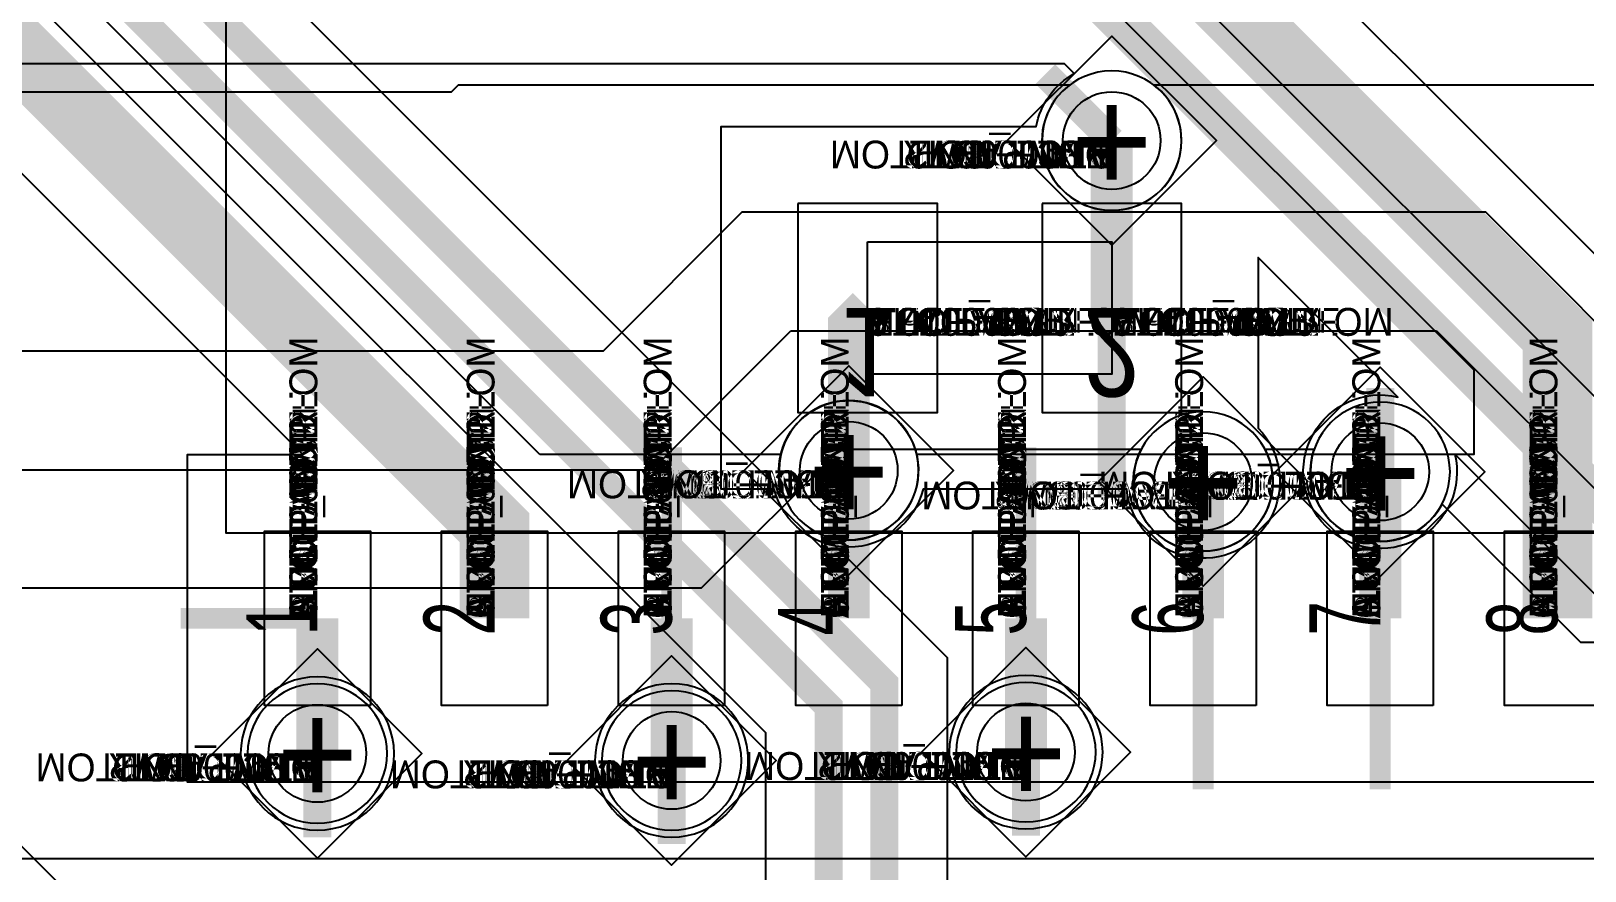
# Model space of a CAD drawing. Extents: x 0 to 323, y 0 to 320.
# Drawn here: x 116.62 to 127.76, y 215.17 to 221.19 of the extents above; entities that cross this region are included whole.
import ezdxf
from ezdxf.enums import TextEntityAlignment as Align

# ---------------------------------------------------------------- set-up
doc = ezdxf.new("R2010")
doc.units = 0
doc.header["$MEASUREMENT"] = 0
doc.layers.get('0').update_dxf_attribs({"linetype": 'CONTINUOUS'})
for name, color, linetype in [('CDN_FIGURES', 7, 'CONTINUOUS'), ('ETCH_BOTTOM', 7, 'CONTINUOUS'), ('ETCH_GND', 3, 'CONTINUOUS'), ('ETCH_INT1', 4, 'CONTINUOUS'), ('ETCH_INT2', 5, 'CONTINUOUS'), ('ETCH_PWR', 6, 'CONTINUOUS'), ('ETCH_TOP', 2, 'CONTINUOUS'), ('MANUFACTURING_NCLEGEND-1-6', 8, 'CONTINUOUS'), ('PACKAGE_GEOMETRY_ASSEMBLY_TOP', 11, 'CONTINUOUS'), ('PACKAGE_GEOMETRY_PIN_NUMBER', 9, 'CONTINUOUS')]:
    doc.layers.add(name, color=color, linetype=linetype)

# ---------------------------------------------------------------- blocks, each defined once
blk = doc.blocks.new('PAD_INFO')
for tag in ['SHAPE_TYPE', 'PAD_HEIGHT', 'PAD_LAYER', 'PAD_TYPE', 'PAD_WIDTH']:
    blk.add_attdef(tag, (0, 0), '', height=0.2)
at = {"flags": 2}
blk.add_attdef('CDN_TYPE', (0, 0), '', height=0.2, dxfattribs=at)
blk = doc.blocks.new('DRILL_INFO')
at = {"flags": 2}
blk.add_attdef('CDN_TYPE', (0, 0), '', height=0.2, dxfattribs=at)
for tag in ['FSHAPE', 'FCHAR', 'DRILL_HEIGHT', 'DIAMETER', 'PLATED', 'DRILL_WIDTH']:
    blk.add_attdef(tag, (0, 0), '', height=0.2)
blk = doc.blocks.new('VIA0700X0300')
at = {"layer": 'ETCH_BOTTOM'}
blk.add_circle((0, 0), 0.35, dxfattribs=at)
at = {"layer": 'ETCH_GND'}
blk.add_circle((0, 0), 0.35, dxfattribs=at)
at = {"layer": 'ETCH_INT1'}
blk.add_circle((0, 0), 0.35, dxfattribs=at)
at = {"layer": 'ETCH_INT2'}
blk.add_circle((0, 0), 0.35, dxfattribs=at)
at = {"layer": 'ETCH_PWR'}
blk.add_circle((0, 0), 0.35, dxfattribs=at)
at = {"layer": 'ETCH_TOP'}
blk.add_circle((0, 0), 0.35, dxfattribs=at)
ref = blk.add_blockref('PAD_INFO', (0, 0))
ref.add_attrib('PAD_LAYER', 'ETCH_TOP', (0, 0), dxfattribs={"height": 0.2})
ref.add_attrib('SHAPE_TYPE', 'NULL', (0, 0), dxfattribs={"height": 0.2})
ref.add_attrib('PAD_TYPE', 'ANTIPAD', (0, 0), dxfattribs={"height": 0.2})
ref.add_attrib('PAD_WIDTH', '0.000000', (0, 0), dxfattribs={"height": 0.2})
ref.add_attrib('PAD_HEIGHT', '0.000000', (0, 0), dxfattribs={"height": 0.2})
ref = blk.add_blockref('PAD_INFO', (0, 0))
ref.add_attrib('PAD_LAYER', 'ETCH_GND', (0, 0), dxfattribs={"height": 0.2})
ref.add_attrib('SHAPE_TYPE', 'NULL', (0, 0), dxfattribs={"height": 0.2})
ref.add_attrib('PAD_TYPE', 'ANTIPAD', (0, 0), dxfattribs={"height": 0.2})
ref.add_attrib('PAD_WIDTH', '0.000000', (0, 0), dxfattribs={"height": 0.2})
ref.add_attrib('PAD_HEIGHT', '0.000000', (0, 0), dxfattribs={"height": 0.2})
ref = blk.add_blockref('PAD_INFO', (0, 0))
ref.add_attrib('PAD_LAYER', 'ETCH_INT1', (0, 0), dxfattribs={"height": 0.2})
ref.add_attrib('SHAPE_TYPE', 'NULL', (0, 0), dxfattribs={"height": 0.2})
ref.add_attrib('PAD_TYPE', 'ANTIPAD', (0, 0), dxfattribs={"height": 0.2})
ref.add_attrib('PAD_WIDTH', '0.000000', (0, 0), dxfattribs={"height": 0.2})
ref.add_attrib('PAD_HEIGHT', '0.000000', (0, 0), dxfattribs={"height": 0.2})
ref = blk.add_blockref('PAD_INFO', (0, 0))
ref.add_attrib('PAD_LAYER', 'ETCH_INT2', (0, 0), dxfattribs={"height": 0.2})
ref.add_attrib('SHAPE_TYPE', 'NULL', (0, 0), dxfattribs={"height": 0.2})
ref.add_attrib('PAD_TYPE', 'ANTIPAD', (0, 0), dxfattribs={"height": 0.2})
ref.add_attrib('PAD_WIDTH', '0.000000', (0, 0), dxfattribs={"height": 0.2})
ref.add_attrib('PAD_HEIGHT', '0.000000', (0, 0), dxfattribs={"height": 0.2})
ref = blk.add_blockref('PAD_INFO', (0, 0))
ref.add_attrib('PAD_LAYER', 'ETCH_PWR', (0, 0), dxfattribs={"height": 0.2})
ref.add_attrib('SHAPE_TYPE', 'NULL', (0, 0), dxfattribs={"height": 0.2})
ref.add_attrib('PAD_TYPE', 'ANTIPAD', (0, 0), dxfattribs={"height": 0.2})
ref.add_attrib('PAD_WIDTH', '0.000000', (0, 0), dxfattribs={"height": 0.2})
ref.add_attrib('PAD_HEIGHT', '0.000000', (0, 0), dxfattribs={"height": 0.2})
ref = blk.add_blockref('PAD_INFO', (0, 0))
ref.add_attrib('PAD_LAYER', 'ETCH_BOTTOM', (0, 0), dxfattribs={"height": 0.2})
ref.add_attrib('SHAPE_TYPE', 'NULL', (0, 0), dxfattribs={"height": 0.2})
ref.add_attrib('PAD_TYPE', 'ANTIPAD', (0, 0), dxfattribs={"height": 0.2})
ref.add_attrib('PAD_WIDTH', '0.000000', (0, 0), dxfattribs={"height": 0.2})
ref.add_attrib('PAD_HEIGHT', '0.000000', (0, 0), dxfattribs={"height": 0.2})
ref = blk.add_blockref('PAD_INFO', (0, 0))
ref.add_attrib('PAD_LAYER', 'ETCH_TOP', (0, 0), dxfattribs={"height": 0.2})
ref.add_attrib('SHAPE_TYPE', 'NULL', (0, 0), dxfattribs={"height": 0.2})
ref.add_attrib('PAD_TYPE', 'THERMAL', (0, 0), dxfattribs={"height": 0.2})
ref.add_attrib('PAD_WIDTH', '0.000000', (0, 0), dxfattribs={"height": 0.2})
ref.add_attrib('PAD_HEIGHT', '0.000000', (0, 0), dxfattribs={"height": 0.2})
ref = blk.add_blockref('PAD_INFO', (0, 0))
ref.add_attrib('PAD_LAYER', 'ETCH_GND', (0, 0), dxfattribs={"height": 0.2})
ref.add_attrib('SHAPE_TYPE', 'NULL', (0, 0), dxfattribs={"height": 0.2})
ref.add_attrib('PAD_TYPE', 'THERMAL', (0, 0), dxfattribs={"height": 0.2})
ref.add_attrib('PAD_WIDTH', '0.000000', (0, 0), dxfattribs={"height": 0.2})
ref.add_attrib('PAD_HEIGHT', '0.000000', (0, 0), dxfattribs={"height": 0.2})
ref = blk.add_blockref('PAD_INFO', (0, 0))
ref.add_attrib('PAD_LAYER', 'ETCH_INT1', (0, 0), dxfattribs={"height": 0.2})
ref.add_attrib('SHAPE_TYPE', 'NULL', (0, 0), dxfattribs={"height": 0.2})
ref.add_attrib('PAD_TYPE', 'THERMAL', (0, 0), dxfattribs={"height": 0.2})
ref.add_attrib('PAD_WIDTH', '0.000000', (0, 0), dxfattribs={"height": 0.2})
ref.add_attrib('PAD_HEIGHT', '0.000000', (0, 0), dxfattribs={"height": 0.2})
ref = blk.add_blockref('PAD_INFO', (0, 0))
ref.add_attrib('PAD_LAYER', 'ETCH_INT2', (0, 0), dxfattribs={"height": 0.2})
ref.add_attrib('SHAPE_TYPE', 'NULL', (0, 0), dxfattribs={"height": 0.2})
ref.add_attrib('PAD_TYPE', 'THERMAL', (0, 0), dxfattribs={"height": 0.2})
ref.add_attrib('PAD_WIDTH', '0.000000', (0, 0), dxfattribs={"height": 0.2})
ref.add_attrib('PAD_HEIGHT', '0.000000', (0, 0), dxfattribs={"height": 0.2})
ref = blk.add_blockref('PAD_INFO', (0, 0))
ref.add_attrib('PAD_LAYER', 'ETCH_PWR', (0, 0), dxfattribs={"height": 0.2})
ref.add_attrib('SHAPE_TYPE', 'NULL', (0, 0), dxfattribs={"height": 0.2})
ref.add_attrib('PAD_TYPE', 'THERMAL', (0, 0), dxfattribs={"height": 0.2})
ref.add_attrib('PAD_WIDTH', '0.000000', (0, 0), dxfattribs={"height": 0.2})
ref.add_attrib('PAD_HEIGHT', '0.000000', (0, 0), dxfattribs={"height": 0.2})
ref = blk.add_blockref('PAD_INFO', (0, 0))
ref.add_attrib('PAD_LAYER', 'ETCH_BOTTOM', (0, 0), dxfattribs={"height": 0.2})
ref.add_attrib('SHAPE_TYPE', 'NULL', (0, 0), dxfattribs={"height": 0.2})
ref.add_attrib('PAD_TYPE', 'THERMAL', (0, 0), dxfattribs={"height": 0.2})
ref.add_attrib('PAD_WIDTH', '0.000000', (0, 0), dxfattribs={"height": 0.2})
ref.add_attrib('PAD_HEIGHT', '0.000000', (0, 0), dxfattribs={"height": 0.2})
ref = blk.add_blockref('PAD_INFO', (0, 0))
ref.add_attrib('PAD_LAYER', 'ETCH_TOP', (0, 0), dxfattribs={"height": 0.2})
ref.add_attrib('SHAPE_TYPE', 'CIRCLE', (0, 0), dxfattribs={"height": 0.2})
ref.add_attrib('PAD_TYPE', 'REGULAR', (0, 0), dxfattribs={"height": 0.2})
ref.add_attrib('PAD_WIDTH', '0.700000', (0, 0), dxfattribs={"height": 0.2})
ref.add_attrib('PAD_HEIGHT', '0.700000', (0, 0), dxfattribs={"height": 0.2})
ref = blk.add_blockref('PAD_INFO', (0, 0))
ref.add_attrib('PAD_LAYER', 'ETCH_GND', (0, 0), dxfattribs={"height": 0.2})
ref.add_attrib('SHAPE_TYPE', 'CIRCLE', (0, 0), dxfattribs={"height": 0.2})
ref.add_attrib('PAD_TYPE', 'REGULAR', (0, 0), dxfattribs={"height": 0.2})
ref.add_attrib('PAD_WIDTH', '0.700000', (0, 0), dxfattribs={"height": 0.2})
ref.add_attrib('PAD_HEIGHT', '0.700000', (0, 0), dxfattribs={"height": 0.2})
ref = blk.add_blockref('PAD_INFO', (0, 0))
ref.add_attrib('PAD_LAYER', 'ETCH_INT1', (0, 0), dxfattribs={"height": 0.2})
ref.add_attrib('SHAPE_TYPE', 'CIRCLE', (0, 0), dxfattribs={"height": 0.2})
ref.add_attrib('PAD_TYPE', 'REGULAR', (0, 0), dxfattribs={"height": 0.2})
ref.add_attrib('PAD_WIDTH', '0.700000', (0, 0), dxfattribs={"height": 0.2})
ref.add_attrib('PAD_HEIGHT', '0.700000', (0, 0), dxfattribs={"height": 0.2})
ref = blk.add_blockref('PAD_INFO', (0, 0))
ref.add_attrib('PAD_LAYER', 'ETCH_INT2', (0, 0), dxfattribs={"height": 0.2})
ref.add_attrib('SHAPE_TYPE', 'CIRCLE', (0, 0), dxfattribs={"height": 0.2})
ref.add_attrib('PAD_TYPE', 'REGULAR', (0, 0), dxfattribs={"height": 0.2})
ref.add_attrib('PAD_WIDTH', '0.700000', (0, 0), dxfattribs={"height": 0.2})
ref.add_attrib('PAD_HEIGHT', '0.700000', (0, 0), dxfattribs={"height": 0.2})
ref = blk.add_blockref('PAD_INFO', (0, 0))
ref.add_attrib('PAD_LAYER', 'ETCH_PWR', (0, 0), dxfattribs={"height": 0.2})
ref.add_attrib('SHAPE_TYPE', 'CIRCLE', (0, 0), dxfattribs={"height": 0.2})
ref.add_attrib('PAD_TYPE', 'REGULAR', (0, 0), dxfattribs={"height": 0.2})
ref.add_attrib('PAD_WIDTH', '0.700000', (0, 0), dxfattribs={"height": 0.2})
ref.add_attrib('PAD_HEIGHT', '0.700000', (0, 0), dxfattribs={"height": 0.2})
ref = blk.add_blockref('PAD_INFO', (0, 0))
ref.add_attrib('PAD_LAYER', 'ETCH_BOTTOM', (0, 0), dxfattribs={"height": 0.2})
ref.add_attrib('SHAPE_TYPE', 'CIRCLE', (0, 0), dxfattribs={"height": 0.2})
ref.add_attrib('PAD_TYPE', 'REGULAR', (0, 0), dxfattribs={"height": 0.2})
ref.add_attrib('PAD_WIDTH', '0.700000', (0, 0), dxfattribs={"height": 0.2})
ref.add_attrib('PAD_HEIGHT', '0.700000', (0, 0), dxfattribs={"height": 0.2})
ref = blk.add_blockref('DRILL_INFO', (0, 0))
ref.add_attrib('DIAMETER', '0.300000', (0, 0), dxfattribs={"height": 0.2})
ref.add_attrib('PLATED', 'PLATED', (0, 0), dxfattribs={"height": 0.2})
ref.add_attrib('FSHAPE', 'DIAMOND', (0, 0), dxfattribs={"height": 0.2})
ref.add_attrib('FCHAR', '+', (0, 0), dxfattribs={"height": 0.2})
ref.add_attrib('DRILL_WIDTH', '1.500000', (0, 0), dxfattribs={"height": 0.2})
ref.add_attrib('DRILL_HEIGHT', '1.500000', (0, 0), dxfattribs={"height": 0.2})
for tag in ['CDN_TYPE', 'PIN']:
    blk.add_attdef(tag, (0, 0), '', height=0.2)
at = {"flags": 2}
for tag in ['PSTKNAME', 'BBV']:
    blk.add_attdef(tag, (0, 0), '', height=0.2, dxfattribs=at)
blk = doc.blocks.new('FIGURE_DIAMOND')
at = {"layer": 'CDN_FIGURES'}
blk.add_lwpolyline([(-0.5, 0), (0, 0.5), (0.5, 0), (0, -0.5)], close=True, dxfattribs=at)
blk = doc.blocks.new('RC1000X1500TS')
at = {"layer": 'ETCH_TOP'}
blk.add_lwpolyline([(-0.5, -0.75), (-0.5, 0.75), (0.5, 0.75), (0.5, -0.75)], close=True, dxfattribs=at)
ref = blk.add_blockref('PAD_INFO', (0, 0))
ref.add_attrib('PAD_LAYER', 'ETCH_TOP', (0, 0), dxfattribs={"height": 0.2})
ref.add_attrib('SHAPE_TYPE', 'NULL', (0, 0), dxfattribs={"height": 0.2})
ref.add_attrib('PAD_TYPE', 'ANTIPAD', (0, 0), dxfattribs={"height": 0.2})
ref.add_attrib('PAD_WIDTH', '0.000000', (0, 0), dxfattribs={"height": 0.2})
ref.add_attrib('PAD_HEIGHT', '0.000000', (0, 0), dxfattribs={"height": 0.2})
ref = blk.add_blockref('PAD_INFO', (0, 0))
ref.add_attrib('PAD_LAYER', 'ETCH_GND', (0, 0), dxfattribs={"height": 0.2})
ref.add_attrib('SHAPE_TYPE', 'NULL', (0, 0), dxfattribs={"height": 0.2})
ref.add_attrib('PAD_TYPE', 'ANTIPAD', (0, 0), dxfattribs={"height": 0.2})
ref.add_attrib('PAD_WIDTH', '0.000000', (0, 0), dxfattribs={"height": 0.2})
ref.add_attrib('PAD_HEIGHT', '0.000000', (0, 0), dxfattribs={"height": 0.2})
ref = blk.add_blockref('PAD_INFO', (0, 0))
ref.add_attrib('PAD_LAYER', 'ETCH_INT1', (0, 0), dxfattribs={"height": 0.2})
ref.add_attrib('SHAPE_TYPE', 'NULL', (0, 0), dxfattribs={"height": 0.2})
ref.add_attrib('PAD_TYPE', 'ANTIPAD', (0, 0), dxfattribs={"height": 0.2})
ref.add_attrib('PAD_WIDTH', '0.000000', (0, 0), dxfattribs={"height": 0.2})
ref.add_attrib('PAD_HEIGHT', '0.000000', (0, 0), dxfattribs={"height": 0.2})
ref = blk.add_blockref('PAD_INFO', (0, 0))
ref.add_attrib('PAD_LAYER', 'ETCH_INT2', (0, 0), dxfattribs={"height": 0.2})
ref.add_attrib('SHAPE_TYPE', 'NULL', (0, 0), dxfattribs={"height": 0.2})
ref.add_attrib('PAD_TYPE', 'ANTIPAD', (0, 0), dxfattribs={"height": 0.2})
ref.add_attrib('PAD_WIDTH', '0.000000', (0, 0), dxfattribs={"height": 0.2})
ref.add_attrib('PAD_HEIGHT', '0.000000', (0, 0), dxfattribs={"height": 0.2})
ref = blk.add_blockref('PAD_INFO', (0, 0))
ref.add_attrib('PAD_LAYER', 'ETCH_PWR', (0, 0), dxfattribs={"height": 0.2})
ref.add_attrib('SHAPE_TYPE', 'NULL', (0, 0), dxfattribs={"height": 0.2})
ref.add_attrib('PAD_TYPE', 'ANTIPAD', (0, 0), dxfattribs={"height": 0.2})
ref.add_attrib('PAD_WIDTH', '0.000000', (0, 0), dxfattribs={"height": 0.2})
ref.add_attrib('PAD_HEIGHT', '0.000000', (0, 0), dxfattribs={"height": 0.2})
ref = blk.add_blockref('PAD_INFO', (0, 0))
ref.add_attrib('PAD_LAYER', 'ETCH_BOTTOM', (0, 0), dxfattribs={"height": 0.2})
ref.add_attrib('SHAPE_TYPE', 'NULL', (0, 0), dxfattribs={"height": 0.2})
ref.add_attrib('PAD_TYPE', 'ANTIPAD', (0, 0), dxfattribs={"height": 0.2})
ref.add_attrib('PAD_WIDTH', '0.000000', (0, 0), dxfattribs={"height": 0.2})
ref.add_attrib('PAD_HEIGHT', '0.000000', (0, 0), dxfattribs={"height": 0.2})
ref = blk.add_blockref('PAD_INFO', (0, 0))
ref.add_attrib('PAD_LAYER', 'ETCH_TOP', (0, 0), dxfattribs={"height": 0.2})
ref.add_attrib('SHAPE_TYPE', 'NULL', (0, 0), dxfattribs={"height": 0.2})
ref.add_attrib('PAD_TYPE', 'THERMAL', (0, 0), dxfattribs={"height": 0.2})
ref.add_attrib('PAD_WIDTH', '0.000000', (0, 0), dxfattribs={"height": 0.2})
ref.add_attrib('PAD_HEIGHT', '0.000000', (0, 0), dxfattribs={"height": 0.2})
ref = blk.add_blockref('PAD_INFO', (0, 0))
ref.add_attrib('PAD_LAYER', 'ETCH_GND', (0, 0), dxfattribs={"height": 0.2})
ref.add_attrib('SHAPE_TYPE', 'NULL', (0, 0), dxfattribs={"height": 0.2})
ref.add_attrib('PAD_TYPE', 'THERMAL', (0, 0), dxfattribs={"height": 0.2})
ref.add_attrib('PAD_WIDTH', '0.000000', (0, 0), dxfattribs={"height": 0.2})
ref.add_attrib('PAD_HEIGHT', '0.000000', (0, 0), dxfattribs={"height": 0.2})
ref = blk.add_blockref('PAD_INFO', (0, 0))
ref.add_attrib('PAD_LAYER', 'ETCH_INT1', (0, 0), dxfattribs={"height": 0.2})
ref.add_attrib('SHAPE_TYPE', 'NULL', (0, 0), dxfattribs={"height": 0.2})
ref.add_attrib('PAD_TYPE', 'THERMAL', (0, 0), dxfattribs={"height": 0.2})
ref.add_attrib('PAD_WIDTH', '0.000000', (0, 0), dxfattribs={"height": 0.2})
ref.add_attrib('PAD_HEIGHT', '0.000000', (0, 0), dxfattribs={"height": 0.2})
ref = blk.add_blockref('PAD_INFO', (0, 0))
ref.add_attrib('PAD_LAYER', 'ETCH_INT2', (0, 0), dxfattribs={"height": 0.2})
ref.add_attrib('SHAPE_TYPE', 'NULL', (0, 0), dxfattribs={"height": 0.2})
ref.add_attrib('PAD_TYPE', 'THERMAL', (0, 0), dxfattribs={"height": 0.2})
ref.add_attrib('PAD_WIDTH', '0.000000', (0, 0), dxfattribs={"height": 0.2})
ref.add_attrib('PAD_HEIGHT', '0.000000', (0, 0), dxfattribs={"height": 0.2})
ref = blk.add_blockref('PAD_INFO', (0, 0))
ref.add_attrib('PAD_LAYER', 'ETCH_PWR', (0, 0), dxfattribs={"height": 0.2})
ref.add_attrib('SHAPE_TYPE', 'NULL', (0, 0), dxfattribs={"height": 0.2})
ref.add_attrib('PAD_TYPE', 'THERMAL', (0, 0), dxfattribs={"height": 0.2})
ref.add_attrib('PAD_WIDTH', '0.000000', (0, 0), dxfattribs={"height": 0.2})
ref.add_attrib('PAD_HEIGHT', '0.000000', (0, 0), dxfattribs={"height": 0.2})
ref = blk.add_blockref('PAD_INFO', (0, 0))
ref.add_attrib('PAD_LAYER', 'ETCH_BOTTOM', (0, 0), dxfattribs={"height": 0.2})
ref.add_attrib('SHAPE_TYPE', 'NULL', (0, 0), dxfattribs={"height": 0.2})
ref.add_attrib('PAD_TYPE', 'THERMAL', (0, 0), dxfattribs={"height": 0.2})
ref.add_attrib('PAD_WIDTH', '0.000000', (0, 0), dxfattribs={"height": 0.2})
ref.add_attrib('PAD_HEIGHT', '0.000000', (0, 0), dxfattribs={"height": 0.2})
ref = blk.add_blockref('PAD_INFO', (0, 0))
ref.add_attrib('PAD_LAYER', 'ETCH_GND', (0, 0), dxfattribs={"height": 0.2})
ref.add_attrib('SHAPE_TYPE', 'NULL', (0, 0), dxfattribs={"height": 0.2})
ref.add_attrib('PAD_TYPE', 'REGULAR', (0, 0), dxfattribs={"height": 0.2})
ref.add_attrib('PAD_WIDTH', '0.000000', (0, 0), dxfattribs={"height": 0.2})
ref.add_attrib('PAD_HEIGHT', '0.000000', (0, 0), dxfattribs={"height": 0.2})
ref = blk.add_blockref('PAD_INFO', (0, 0))
ref.add_attrib('PAD_LAYER', 'ETCH_INT1', (0, 0), dxfattribs={"height": 0.2})
ref.add_attrib('SHAPE_TYPE', 'NULL', (0, 0), dxfattribs={"height": 0.2})
ref.add_attrib('PAD_TYPE', 'REGULAR', (0, 0), dxfattribs={"height": 0.2})
ref.add_attrib('PAD_WIDTH', '0.000000', (0, 0), dxfattribs={"height": 0.2})
ref.add_attrib('PAD_HEIGHT', '0.000000', (0, 0), dxfattribs={"height": 0.2})
ref = blk.add_blockref('PAD_INFO', (0, 0))
ref.add_attrib('PAD_LAYER', 'ETCH_INT2', (0, 0), dxfattribs={"height": 0.2})
ref.add_attrib('SHAPE_TYPE', 'NULL', (0, 0), dxfattribs={"height": 0.2})
ref.add_attrib('PAD_TYPE', 'REGULAR', (0, 0), dxfattribs={"height": 0.2})
ref.add_attrib('PAD_WIDTH', '0.000000', (0, 0), dxfattribs={"height": 0.2})
ref.add_attrib('PAD_HEIGHT', '0.000000', (0, 0), dxfattribs={"height": 0.2})
ref = blk.add_blockref('PAD_INFO', (0, 0))
ref.add_attrib('PAD_LAYER', 'ETCH_PWR', (0, 0), dxfattribs={"height": 0.2})
ref.add_attrib('SHAPE_TYPE', 'NULL', (0, 0), dxfattribs={"height": 0.2})
ref.add_attrib('PAD_TYPE', 'REGULAR', (0, 0), dxfattribs={"height": 0.2})
ref.add_attrib('PAD_WIDTH', '0.000000', (0, 0), dxfattribs={"height": 0.2})
ref.add_attrib('PAD_HEIGHT', '0.000000', (0, 0), dxfattribs={"height": 0.2})
ref = blk.add_blockref('PAD_INFO', (0, 0))
ref.add_attrib('PAD_LAYER', 'ETCH_BOTTOM', (0, 0), dxfattribs={"height": 0.2})
ref.add_attrib('SHAPE_TYPE', 'NULL', (0, 0), dxfattribs={"height": 0.2})
ref.add_attrib('PAD_TYPE', 'REGULAR', (0, 0), dxfattribs={"height": 0.2})
ref.add_attrib('PAD_WIDTH', '0.000000', (0, 0), dxfattribs={"height": 0.2})
ref.add_attrib('PAD_HEIGHT', '0.000000', (0, 0), dxfattribs={"height": 0.2})
ref = blk.add_blockref('DRILL_INFO', (0, 0))
ref.add_attrib('DIAMETER', '0.000000', (0, 0), dxfattribs={"height": 0.2})
ref.add_attrib('PLATED', 'PLATED', (0, 0), dxfattribs={"height": 0.2})
ref.add_attrib('FSHAPE', 'NULL', (0, 0), dxfattribs={"height": 0.2})
ref.add_attrib('DRILL_WIDTH', '0.000000', (0, 0), dxfattribs={"height": 0.2})
ref.add_attrib('DRILL_HEIGHT', '0.000000', (0, 0), dxfattribs={"height": 0.2})
ref = blk.add_blockref('PAD_INFO', (0, 0))
ref.add_attrib('PAD_LAYER', 'ETCH_TOP', (0, 0), dxfattribs={"height": 0.2})
ref.add_attrib('SHAPE_TYPE', 'RECTANGLE', (0, 0), dxfattribs={"height": 0.2})
ref.add_attrib('PAD_TYPE', 'REGULAR', (0, 0), dxfattribs={"height": 0.2})
ref.add_attrib('PAD_WIDTH', '1.000000', (0, 0), dxfattribs={"height": 0.2})
ref.add_attrib('PAD_HEIGHT', '1.500000', (0, 0), dxfattribs={"height": 0.2})
for tag in ['CDN_TYPE', 'PIN']:
    blk.add_attdef(tag, (0, 0), '', height=0.2)
at = {"flags": 2}
for tag in ['PSTKNAME', 'BBV']:
    blk.add_attdef(tag, (0, 0), '', height=0.2, dxfattribs=at)
blk = doc.blocks.new('F56')
at = {"layer": 'PACKAGE_GEOMETRY_ASSEMBLY_TOP'}
blk.add_lwpolyline([(0, -0.475), (1.75, -0.475), (1.75, 0.475), (0, 0.475)], close=True, dxfattribs=at)
at = {"layer": 'ETCH_TOP'}
ref = blk.add_blockref('RC1000X1500TS', (0, 0), dxfattribs=at)
ref.add_attrib('CDN_TYPE', 'PIN', (0, 0), dxfattribs={"height": 0.2})
ref.add_attrib('PIN', '1', (0, 0), dxfattribs={"height": 0.2})
ref = blk.add_blockref('RC1000X1500TS', (1.75, 0), dxfattribs=at)
ref.add_attrib('CDN_TYPE', 'PIN', (0, 0), dxfattribs={"height": 0.2})
ref.add_attrib('PIN', '2', (0, 0), dxfattribs={"height": 0.2})
at = {"flags": 2}
for tag in ['SYMBOL_TYPE', 'CDN_TYPE', 'REFDES']:
    blk.add_attdef(tag, (0, 0), '', height=0.2, dxfattribs=at)
blk = doc.blocks.new('RC1250X0760TS')
at = {"layer": 'ETCH_TOP'}
blk.add_lwpolyline([(-0.625, -0.38), (-0.625, 0.38), (0.625, 0.38), (0.625, -0.38)], close=True, dxfattribs=at)
ref = blk.add_blockref('PAD_INFO', (0, 0))
ref.add_attrib('PAD_LAYER', 'ETCH_TOP', (0, 0), dxfattribs={"height": 0.2})
ref.add_attrib('SHAPE_TYPE', 'NULL', (0, 0), dxfattribs={"height": 0.2})
ref.add_attrib('PAD_TYPE', 'ANTIPAD', (0, 0), dxfattribs={"height": 0.2})
ref.add_attrib('PAD_WIDTH', '0.000000', (0, 0), dxfattribs={"height": 0.2})
ref.add_attrib('PAD_HEIGHT', '0.000000', (0, 0), dxfattribs={"height": 0.2})
ref = blk.add_blockref('PAD_INFO', (0, 0))
ref.add_attrib('PAD_LAYER', 'ETCH_GND', (0, 0), dxfattribs={"height": 0.2})
ref.add_attrib('SHAPE_TYPE', 'NULL', (0, 0), dxfattribs={"height": 0.2})
ref.add_attrib('PAD_TYPE', 'ANTIPAD', (0, 0), dxfattribs={"height": 0.2})
ref.add_attrib('PAD_WIDTH', '0.000000', (0, 0), dxfattribs={"height": 0.2})
ref.add_attrib('PAD_HEIGHT', '0.000000', (0, 0), dxfattribs={"height": 0.2})
ref = blk.add_blockref('PAD_INFO', (0, 0))
ref.add_attrib('PAD_LAYER', 'ETCH_INT1', (0, 0), dxfattribs={"height": 0.2})
ref.add_attrib('SHAPE_TYPE', 'NULL', (0, 0), dxfattribs={"height": 0.2})
ref.add_attrib('PAD_TYPE', 'ANTIPAD', (0, 0), dxfattribs={"height": 0.2})
ref.add_attrib('PAD_WIDTH', '0.000000', (0, 0), dxfattribs={"height": 0.2})
ref.add_attrib('PAD_HEIGHT', '0.000000', (0, 0), dxfattribs={"height": 0.2})
ref = blk.add_blockref('PAD_INFO', (0, 0))
ref.add_attrib('PAD_LAYER', 'ETCH_INT2', (0, 0), dxfattribs={"height": 0.2})
ref.add_attrib('SHAPE_TYPE', 'NULL', (0, 0), dxfattribs={"height": 0.2})
ref.add_attrib('PAD_TYPE', 'ANTIPAD', (0, 0), dxfattribs={"height": 0.2})
ref.add_attrib('PAD_WIDTH', '0.000000', (0, 0), dxfattribs={"height": 0.2})
ref.add_attrib('PAD_HEIGHT', '0.000000', (0, 0), dxfattribs={"height": 0.2})
ref = blk.add_blockref('PAD_INFO', (0, 0))
ref.add_attrib('PAD_LAYER', 'ETCH_PWR', (0, 0), dxfattribs={"height": 0.2})
ref.add_attrib('SHAPE_TYPE', 'NULL', (0, 0), dxfattribs={"height": 0.2})
ref.add_attrib('PAD_TYPE', 'ANTIPAD', (0, 0), dxfattribs={"height": 0.2})
ref.add_attrib('PAD_WIDTH', '0.000000', (0, 0), dxfattribs={"height": 0.2})
ref.add_attrib('PAD_HEIGHT', '0.000000', (0, 0), dxfattribs={"height": 0.2})
ref = blk.add_blockref('PAD_INFO', (0, 0))
ref.add_attrib('PAD_LAYER', 'ETCH_BOTTOM', (0, 0), dxfattribs={"height": 0.2})
ref.add_attrib('SHAPE_TYPE', 'NULL', (0, 0), dxfattribs={"height": 0.2})
ref.add_attrib('PAD_TYPE', 'ANTIPAD', (0, 0), dxfattribs={"height": 0.2})
ref.add_attrib('PAD_WIDTH', '0.000000', (0, 0), dxfattribs={"height": 0.2})
ref.add_attrib('PAD_HEIGHT', '0.000000', (0, 0), dxfattribs={"height": 0.2})
ref = blk.add_blockref('PAD_INFO', (0, 0))
ref.add_attrib('PAD_LAYER', 'ETCH_TOP', (0, 0), dxfattribs={"height": 0.2})
ref.add_attrib('SHAPE_TYPE', 'NULL', (0, 0), dxfattribs={"height": 0.2})
ref.add_attrib('PAD_TYPE', 'THERMAL', (0, 0), dxfattribs={"height": 0.2})
ref.add_attrib('PAD_WIDTH', '0.000000', (0, 0), dxfattribs={"height": 0.2})
ref.add_attrib('PAD_HEIGHT', '0.000000', (0, 0), dxfattribs={"height": 0.2})
ref = blk.add_blockref('PAD_INFO', (0, 0))
ref.add_attrib('PAD_LAYER', 'ETCH_GND', (0, 0), dxfattribs={"height": 0.2})
ref.add_attrib('SHAPE_TYPE', 'NULL', (0, 0), dxfattribs={"height": 0.2})
ref.add_attrib('PAD_TYPE', 'THERMAL', (0, 0), dxfattribs={"height": 0.2})
ref.add_attrib('PAD_WIDTH', '0.000000', (0, 0), dxfattribs={"height": 0.2})
ref.add_attrib('PAD_HEIGHT', '0.000000', (0, 0), dxfattribs={"height": 0.2})
ref = blk.add_blockref('PAD_INFO', (0, 0))
ref.add_attrib('PAD_LAYER', 'ETCH_INT1', (0, 0), dxfattribs={"height": 0.2})
ref.add_attrib('SHAPE_TYPE', 'NULL', (0, 0), dxfattribs={"height": 0.2})
ref.add_attrib('PAD_TYPE', 'THERMAL', (0, 0), dxfattribs={"height": 0.2})
ref.add_attrib('PAD_WIDTH', '0.000000', (0, 0), dxfattribs={"height": 0.2})
ref.add_attrib('PAD_HEIGHT', '0.000000', (0, 0), dxfattribs={"height": 0.2})
ref = blk.add_blockref('PAD_INFO', (0, 0))
ref.add_attrib('PAD_LAYER', 'ETCH_INT2', (0, 0), dxfattribs={"height": 0.2})
ref.add_attrib('SHAPE_TYPE', 'NULL', (0, 0), dxfattribs={"height": 0.2})
ref.add_attrib('PAD_TYPE', 'THERMAL', (0, 0), dxfattribs={"height": 0.2})
ref.add_attrib('PAD_WIDTH', '0.000000', (0, 0), dxfattribs={"height": 0.2})
ref.add_attrib('PAD_HEIGHT', '0.000000', (0, 0), dxfattribs={"height": 0.2})
ref = blk.add_blockref('PAD_INFO', (0, 0))
ref.add_attrib('PAD_LAYER', 'ETCH_PWR', (0, 0), dxfattribs={"height": 0.2})
ref.add_attrib('SHAPE_TYPE', 'NULL', (0, 0), dxfattribs={"height": 0.2})
ref.add_attrib('PAD_TYPE', 'THERMAL', (0, 0), dxfattribs={"height": 0.2})
ref.add_attrib('PAD_WIDTH', '0.000000', (0, 0), dxfattribs={"height": 0.2})
ref.add_attrib('PAD_HEIGHT', '0.000000', (0, 0), dxfattribs={"height": 0.2})
ref = blk.add_blockref('PAD_INFO', (0, 0))
ref.add_attrib('PAD_LAYER', 'ETCH_BOTTOM', (0, 0), dxfattribs={"height": 0.2})
ref.add_attrib('SHAPE_TYPE', 'NULL', (0, 0), dxfattribs={"height": 0.2})
ref.add_attrib('PAD_TYPE', 'THERMAL', (0, 0), dxfattribs={"height": 0.2})
ref.add_attrib('PAD_WIDTH', '0.000000', (0, 0), dxfattribs={"height": 0.2})
ref.add_attrib('PAD_HEIGHT', '0.000000', (0, 0), dxfattribs={"height": 0.2})
ref = blk.add_blockref('PAD_INFO', (0, 0))
ref.add_attrib('PAD_LAYER', 'ETCH_TOP', (0, 0), dxfattribs={"height": 0.2})
ref.add_attrib('SHAPE_TYPE', 'RECTANGLE', (0, 0), dxfattribs={"height": 0.2})
ref.add_attrib('PAD_TYPE', 'REGULAR', (0, 0), dxfattribs={"height": 0.2})
ref.add_attrib('PAD_WIDTH', '1.250000', (0, 0), dxfattribs={"height": 0.2})
ref.add_attrib('PAD_HEIGHT', '0.760000', (0, 0), dxfattribs={"height": 0.2})
ref = blk.add_blockref('PAD_INFO', (0, 0))
ref.add_attrib('PAD_LAYER', 'ETCH_GND', (0, 0), dxfattribs={"height": 0.2})
ref.add_attrib('SHAPE_TYPE', 'NULL', (0, 0), dxfattribs={"height": 0.2})
ref.add_attrib('PAD_TYPE', 'REGULAR', (0, 0), dxfattribs={"height": 0.2})
ref.add_attrib('PAD_WIDTH', '0.000000', (0, 0), dxfattribs={"height": 0.2})
ref.add_attrib('PAD_HEIGHT', '0.000000', (0, 0), dxfattribs={"height": 0.2})
ref = blk.add_blockref('PAD_INFO', (0, 0))
ref.add_attrib('PAD_LAYER', 'ETCH_INT1', (0, 0), dxfattribs={"height": 0.2})
ref.add_attrib('SHAPE_TYPE', 'NULL', (0, 0), dxfattribs={"height": 0.2})
ref.add_attrib('PAD_TYPE', 'REGULAR', (0, 0), dxfattribs={"height": 0.2})
ref.add_attrib('PAD_WIDTH', '0.000000', (0, 0), dxfattribs={"height": 0.2})
ref.add_attrib('PAD_HEIGHT', '0.000000', (0, 0), dxfattribs={"height": 0.2})
ref = blk.add_blockref('PAD_INFO', (0, 0))
ref.add_attrib('PAD_LAYER', 'ETCH_INT2', (0, 0), dxfattribs={"height": 0.2})
ref.add_attrib('SHAPE_TYPE', 'NULL', (0, 0), dxfattribs={"height": 0.2})
ref.add_attrib('PAD_TYPE', 'REGULAR', (0, 0), dxfattribs={"height": 0.2})
ref.add_attrib('PAD_WIDTH', '0.000000', (0, 0), dxfattribs={"height": 0.2})
ref.add_attrib('PAD_HEIGHT', '0.000000', (0, 0), dxfattribs={"height": 0.2})
ref = blk.add_blockref('PAD_INFO', (0, 0))
ref.add_attrib('PAD_LAYER', 'ETCH_PWR', (0, 0), dxfattribs={"height": 0.2})
ref.add_attrib('SHAPE_TYPE', 'NULL', (0, 0), dxfattribs={"height": 0.2})
ref.add_attrib('PAD_TYPE', 'REGULAR', (0, 0), dxfattribs={"height": 0.2})
ref.add_attrib('PAD_WIDTH', '0.000000', (0, 0), dxfattribs={"height": 0.2})
ref.add_attrib('PAD_HEIGHT', '0.000000', (0, 0), dxfattribs={"height": 0.2})
ref = blk.add_blockref('PAD_INFO', (0, 0))
ref.add_attrib('PAD_LAYER', 'ETCH_BOTTOM', (0, 0), dxfattribs={"height": 0.2})
ref.add_attrib('SHAPE_TYPE', 'NULL', (0, 0), dxfattribs={"height": 0.2})
ref.add_attrib('PAD_TYPE', 'REGULAR', (0, 0), dxfattribs={"height": 0.2})
ref.add_attrib('PAD_WIDTH', '0.000000', (0, 0), dxfattribs={"height": 0.2})
ref.add_attrib('PAD_HEIGHT', '0.000000', (0, 0), dxfattribs={"height": 0.2})
ref = blk.add_blockref('DRILL_INFO', (0, 0))
ref.add_attrib('DIAMETER', '0.000000', (0, 0), dxfattribs={"height": 0.2})
ref.add_attrib('PLATED', 'PLATED', (0, 0), dxfattribs={"height": 0.2})
ref.add_attrib('FSHAPE', 'NULL', (0, 0), dxfattribs={"height": 0.2})
ref.add_attrib('DRILL_WIDTH', '0.000000', (0, 0), dxfattribs={"height": 0.2})
ref.add_attrib('DRILL_HEIGHT', '0.000000', (0, 0), dxfattribs={"height": 0.2})
for tag in ['CDN_TYPE', 'PIN']:
    blk.add_attdef(tag, (0, 0), '', height=0.2)
at = {"flags": 2}
for tag in ['PSTKNAME', 'BBV']:
    blk.add_attdef(tag, (0, 0), '', height=0.2, dxfattribs=at)
blk = doc.blocks.new('SO-16W')
at = {"layer": 'PACKAGE_GEOMETRY_ASSEMBLY_TOP'}
blk.add_lwpolyline([(-4.113, -5.1), (4.113, -5.1), (4.113, 5.1), (-4.113, 5.1)], close=True, dxfattribs=at)
at = {"layer": 'ETCH_TOP'}
ref = blk.add_blockref('RC1250X0760TS', (-4.726, 4.445), dxfattribs=at)
ref.add_attrib('CDN_TYPE', 'PIN', (0, 0), dxfattribs={"height": 0.2})
ref.add_attrib('PIN', '1', (0, 0), dxfattribs={"height": 0.2})
ref = blk.add_blockref('RC1250X0760TS', (-4.726, 3.175), dxfattribs=at)
ref.add_attrib('CDN_TYPE', 'PIN', (0, 0), dxfattribs={"height": 0.2})
ref.add_attrib('PIN', '2', (0, 0), dxfattribs={"height": 0.2})
ref = blk.add_blockref('RC1250X0760TS', (-4.726, 1.905), dxfattribs=at)
ref.add_attrib('CDN_TYPE', 'PIN', (0, 0), dxfattribs={"height": 0.2})
ref.add_attrib('PIN', '3', (0, 0), dxfattribs={"height": 0.2})
ref = blk.add_blockref('RC1250X0760TS', (-4.726, 0.635), dxfattribs=at)
ref.add_attrib('CDN_TYPE', 'PIN', (0, 0), dxfattribs={"height": 0.2})
ref.add_attrib('PIN', '4', (0, 0), dxfattribs={"height": 0.2})
ref = blk.add_blockref('RC1250X0760TS', (-4.726, -4.445), dxfattribs=at)
ref.add_attrib('CDN_TYPE', 'PIN', (0, 0), dxfattribs={"height": 0.2})
ref.add_attrib('PIN', '8', (0, 0), dxfattribs={"height": 0.2})
ref = blk.add_blockref('RC1250X0760TS', (-4.726, -1.905), dxfattribs=at)
ref.add_attrib('CDN_TYPE', 'PIN', (0, 0), dxfattribs={"height": 0.2})
ref.add_attrib('PIN', '6', (0, 0), dxfattribs={"height": 0.2})
ref = blk.add_blockref('RC1250X0760TS', (-4.726, -3.175), dxfattribs=at)
ref.add_attrib('CDN_TYPE', 'PIN', (0, 0), dxfattribs={"height": 0.2})
ref.add_attrib('PIN', '7', (0, 0), dxfattribs={"height": 0.2})
ref = blk.add_blockref('RC1250X0760TS', (-4.726, -0.635), dxfattribs=at)
ref.add_attrib('CDN_TYPE', 'PIN', (0, 0), dxfattribs={"height": 0.2})
ref.add_attrib('PIN', '5', (0, 0), dxfattribs={"height": 0.2})
at = {"flags": 2}
for tag in ['SYMBOL_TYPE', 'CDN_TYPE', 'REFDES']:
    blk.add_attdef(tag, (0, 0), '', height=0.2, dxfattribs=at)

msp = doc.modelspace()

# ---------------------------------------------------------------- linework, layer by layer
at = {"layer": 'ETCH_BOTTOM'}
for points, format in [([(109.43, 225.106), (110.552, 225.106, -1.30201), (111.263, 224.315), (111.263, 221.255), (110.813, 221.255), (110.813, 221.085, -0.178283), (110.842, 220.706), (111.706, 220.706), (112.956, 221.956), (123.248, 221.956), (123.248, 224.791, -1.558329), (124.248, 224.791), (124.248, 221.955, -0.190714), (124.586, 221.809), (132.068, 214.327)], "xyb"), ([(123.748, 221.455, 0.3, 0.3, 0), (124.232, 221.455, 0.3, 0.3, 0), (131.568, 214.12, 0.3, 0.3, 0), (131.568, 170.66, 0.3, 0.3, 0), (131.013, 170.105, 0.3, 0.3, 0), (131.013, 164.955, 0.3, 0.3, 0)], "xyseb"), ([(131.068, 213.913), (126.823, 218.157, -3.525281), (126.414, 218.566), (125.413, 219.567), (125.413, 218.343, -1.406424), (124.47, 217.905), (123.011, 217.905, -0.77826), (121.944, 217.905), (121.563, 217.905), (121.563, 220.506), (123.822, 220.506, -0.223235), (124.094, 220.886), (124.025, 220.955), (113.37, 220.955), (112.12, 219.705), (107.681, 219.705)], "xyb"), ([(123.887, 220.881, 0.2, 0.2, 0), (124.363, 220.405, 0.2, 0.2, 0)], "xyseb"), ([(124.363, 219.205, 0.3, 0.3, 0), (124.363, 220.405, 0.3, 0.3, 0)], "xyseb"), ([(122.478, 218.04, 0.3, 0.3, 0), (122.478, 219.07, 0.3, 0.3, 0), (122.613, 219.205, 0.3, 0.3, 0)], "xyseb"), ([(124.363, 217.855, 0.2, 0.2, 0), (124.363, 219.205, 0.2, 0.2, 0)], "xyseb"), ([(126.288, 218.03, 0.2, 0.2, 0), (126.288, 218.631, 0.2, 0.2, 0)], "xyseb"), ([(126.288, 217.43, 0.2, 0.2, 0), (126.288, 218.03, 0.2, 0.2, 0)], "xyseb"), ([(125.018, 217.36, 0.2, 0.2, 0), (125.018, 217.96, 0.2, 0.2, 0)], "xyseb"), ([(118.668, 216.01, 0.2, 0.2, 0), (118.668, 216.611, 0.2, 0.2, 0)], "xyseb"), ([(123.748, 216.02, 0.2, 0.2, 0), (123.748, 216.621, 0.2, 0.2, 0)], "xyseb"), ([(121.208, 215.96, 0.2, 0.2, 0), (121.208, 216.561, 0.2, 0.2, 0)], "xyseb"), ([(118.668, 215.41, 0.2, 0.2, 0), (118.668, 216.01, 0.2, 0.2, 0)], "xyseb"), ([(123.748, 215.42, 0.2, 0.2, 0), (123.748, 216.02, 0.2, 0.2, 0)], "xyseb"), ([(121.208, 215.36, 0.2, 0.2, 0), (121.208, 215.96, 0.2, 0.2, 0)], "xyseb")]:
    msp.add_lwpolyline(points, format=format, dxfattribs=at)
for points in [[(119.218, 216.01, 1), (118.118, 216.01, 1)], [(124.298, 216.02, 1), (123.198, 216.02, 1)], [(121.758, 215.96, 1), (120.658, 215.96, 1)]]:
    msp.add_lwpolyline(points, format="xyb", close=True, dxfattribs=at)
at = {"layer": 'ETCH_GND'}
msp.add_lwpolyline([(122.978, 218.04, 1), (121.978, 218.04, 1)], format="xyb", close=True, dxfattribs=at)
at = {"layer": 'ETCH_INT1'}
for points, format in [([(123.105, 213.455, 0.2, 0.2, 0), (122.733, 213.828, 0.2, 0.2, 0), (122.733, 216.511, 0.2, 0.2, 0), (111.968, 227.275, 0.2, 0.2, 0), (111.508, 227.275, 0.2, 0.2, 0), (110.148, 228.635, 0.2, 0.2, 0), (107.597, 228.635, 0.2, 0.2, 0), (107.277, 228.955, 0.2, 0.2, 0), (106.448, 228.955, 0.2, 0.2, 0), (106.398, 228.905, 0.2, 0.2, 0), (91.958, 228.905, 0.2, 0.2, 0), (90.813, 230.051, 0.2, 0.2, 0), (90.813, 230.57, 0.2, 0.2, 0), (90.227, 231.155, 0.2, 0.2, 0), (89.398, 231.155, 0.2, 0.2, 0), (89.168, 230.925, 0.2, 0.2, 0), (53.928, 230.925, 0.2, 0.2, 0)], "xyseb"), ([(54.094, 230.525, 0.2, 0.2, 0), (89.334, 230.525, 0.2, 0.2, 0), (89.564, 230.755, 0.2, 0.2, 0), (90.061, 230.755, 0.2, 0.2, 0), (90.413, 230.404, 0.2, 0.2, 0), (90.413, 229.885, 0.2, 0.2, 0), (91.793, 228.505, 0.2, 0.2, 0), (106.564, 228.505, 0.2, 0.2, 0), (106.614, 228.555, 0.2, 0.2, 0), (107.111, 228.555, 0.2, 0.2, 0), (107.431, 228.235, 0.2, 0.2, 0), (109.983, 228.235, 0.2, 0.2, 0), (111.343, 226.875, 0.2, 0.2, 0), (111.803, 226.875, 0.2, 0.2, 0), (122.333, 216.345, 0.2, 0.2, 0), (122.333, 213.828, 0.2, 0.2, 0), (121.96, 213.455, 0.2, 0.2, 0)], "xyseb"), ([(121.883, 214.014), (121.883, 216.159), (111.616, 226.425), (111.156, 226.425), (109.796, 227.785), (107.99, 227.785, -1.709478), (107.151, 227.547, -0.679472), (106.373, 228.055), (91.606, 228.055), (89.963, 229.699), (89.963, 230.218), (89.875, 230.305), (89.75, 230.305), (89.52, 230.075), (86.847, 230.075, -2.133193), (86.078, 230.075), (84.634, 230.075, -5.665978)], "xyb"), ([(108.412, 229.086), (110.335, 229.086), (111.695, 227.726), (112.155, 227.726), (122.006, 217.874, -4.399369), (122.312, 217.569), (123.183, 216.698), (123.183, 214.014)], "xyb")]:
    msp.add_lwpolyline(points, format=format, dxfattribs=at)
for points in [[(124.863, 220.405, 1), (123.863, 220.405, 1)], [(125.518, 217.96, 1), (124.518, 217.96, 1)], [(126.788, 218.03, 1), (125.788, 218.03, 1)], [(119.168, 216.01, 1), (118.168, 216.01, 1)], [(121.708, 215.96, 1), (120.708, 215.96, 1)], [(124.248, 216.02, 1), (123.248, 216.02, 1)]]:
    msp.add_lwpolyline(points, format="xyb", close=True, dxfattribs=at)
at = {"layer": 'ETCH_INT2'}
for points in [[(124.863, 220.405, 1), (123.863, 220.405, 1)], [(125.518, 217.96, 1), (124.518, 217.96, 1)], [(126.788, 218.03, 1), (125.788, 218.03, 1)], [(119.168, 216.01, 1), (118.168, 216.01, 1)], [(121.708, 215.96, 1), (120.708, 215.96, 1)], [(124.248, 216.02, 1), (123.248, 216.02, 1)]]:
    msp.add_lwpolyline(points, format="xyb", close=True, dxfattribs=at)
at = {"layer": 'ETCH_PWR'}
for points in [[(77.241, 219.525), (88.477, 219.525, 1.277006), (89.448, 219.525), (102.115, 219.525), (103.995, 221.405), (111.111, 221.405), (111.761, 220.755), (119.629, 220.755), (119.679, 220.805), (124.062, 220.805, 2.997003), (124.663, 220.805), (166.161, 220.805)], [(128.429, 218.506), (127.044, 219.891), (121.711, 219.891), (120.716, 218.896), (106.609, 218.896, 4.887887), (106.216, 218.896), (104.745, 218.896), (103.755, 217.906), (101.79, 217.906, 0.915475), (100.869, 218.287), (100.665, 218.491), (87.661, 218.491), (87.541, 218.372, 0.915475), (86.621, 217.991), (84.905, 217.991, 1.175829)], [(138.88, 216.805), (127.725, 216.805), (126.731, 217.799, -0.925199), (125.814, 218.19), (125.462, 218.19, -1.643726), (124.574, 218.19), (122.415, 218.19), (121.42, 217.195), (105.449, 217.195), (104.459, 216.205), (103.033, 216.205, -1.377485), (102.082, 216.205), (100.546, 216.205), (100.496, 216.255, -3.985557), (100.162, 216.589), (99.961, 216.791), (88.365, 216.791), (88.193, 216.619, -4.602292), (87.899, 216.325), (87.864, 216.29), (84.001, 216.29)], [(85.275, 213.606, -1.468033), (86.206, 213.606), (86.42, 213.606, -1.468033), (87.351, 213.606), (103.086, 213.606, -1.260938), (104.057, 213.533), (104.248, 213.533, -1.362386), (105.202, 213.533), (109.633, 213.533), (111.575, 215.475), (116.417, 215.475), (118.363, 213.53), (118.363, 212.813), (118.52, 212.656), (149.263, 212.656, -1)]]:
    msp.add_lwpolyline(points, format="xyb", dxfattribs=at)
msp.add_lwpolyline([(8.993, 216.925), (13.143, 212.775), (25.983, 212.775), (28.603, 215.395), (32.52, 215.395), (32.76, 215.155), (54.863, 215.155), (57.753, 218.045), (83.448, 218.045), (84.353, 217.14), (87.512, 217.14), (88.013, 217.641), (100.313, 217.641), (100.898, 217.055), (104.107, 217.055), (105.097, 218.045), (121.068, 218.045), (122.063, 219.04), (126.692, 219.04), (128.077, 217.655)], dxfattribs=at)
for points in [[(119.168, 216.01, 1), (118.168, 216.01, 1)], [(121.708, 215.96, 1), (120.708, 215.96, 1)], [(124.248, 216.02, 1), (123.248, 216.02, 1)]]:
    msp.add_lwpolyline(points, format="xyb", close=True, dxfattribs=at)
at = {"layer": 'ETCH_TOP'}
for points, format in [([(128.488, 215.804), (117.738, 215.804), (117.738, 218.155), (118.565, 218.155), (115.188, 221.532), (115.188, 225.305), (114.513, 225.305), (114.513, 225.858, -1.105297), (114.513, 226.853), (114.513, 227.507, -0.919724)], "xyb"), ([(115.813, 226.355, 0.5, 0.5, 0), (115.788, 226.33, 0.5, 0.5, 0), (115.788, 221.78, 0.5, 0.5, 0), (119.938, 217.63, 0.5, 0.5, 0), (119.938, 216.979, 0.5, 0.5, 0)], "xyseb"), ([(127.558, 216.979, 0.5, 0.5, 0), (127.558, 219.01, 0.5, 0.5, 0), (124.363, 222.205, 0.5, 0.5, 0), (121.163, 222.205, 0.5, 0.5, 0), (118.668, 224.7, 0.5, 0.5, 0), (118.668, 226.301, 0.5, 0.5, 0)], "xyseb"), ([(128.488, 225.126), (125.618, 225.126), (125.618, 225.11, -1), (124.418, 225.11), (124.418, 225.126), (124.248, 225.126), (124.248, 225.02, -1), (123.248, 225.02), (123.248, 225.126), (121.689, 225.126, -0.75968), (120.726, 225.126), (119.268, 225.126), (119.268, 224.949), (121.411, 222.806), (124.611, 222.806), (128.158, 219.259)], "xyb"), ([(121.208, 216.979, 0.15, 0.15, 0), (121.208, 218.205, 0.15, 0.15, 0)], "xyseb"), ([(123.748, 216.979, 0.15, 0.15, 0), (123.748, 218.205, 0.15, 0.15, 0)], "xyseb"), ([(122.478, 216.979, 0.3, 0.3, 0), (122.478, 218.04, 0.3, 0.3, 0)], "xyseb"), ([(125.018, 216.979, 0.3, 0.3, 0), (125.018, 217.96, 0.3, 0.3, 0)], "xyseb"), ([(126.288, 216.979, 0.3, 0.3, 0), (126.288, 218.03, 0.3, 0.3, 0)], "xyseb"), ([(118.668, 216.979, 0.3, 0.3, 0), (118.668, 216.01, 0.3, 0.3, 0)], "xyseb"), ([(121.208, 216.979, 0.3, 0.3, 0), (121.208, 215.96, 0.3, 0.3, 0)], "xyseb"), ([(123.748, 216.979, 0.3, 0.3, 0), (123.748, 216.02, 0.3, 0.3, 0)], "xyseb"), ([(117.687, 216.979, 0.15, 0.15, 0), (118.668, 216.979, 0.15, 0.15, 0)], "xyseb"), ([(125.018, 215.754, 0.15, 0.15, 0), (125.018, 216.979, 0.15, 0.15, 0)], "xyseb"), ([(126.288, 215.754, 0.15, 0.15, 0), (126.288, 216.979, 0.15, 0.15, 0)], "xyseb")]:
    msp.add_lwpolyline(points, format=format, dxfattribs=at)
msp.add_lwpolyline([(120.262, 218.155), (116.388, 222.029), (116.388, 225.305), (117.113, 225.305), (117.113, 227.055), (117.738, 227.055), (117.738, 225.126), (118.068, 225.126), (118.068, 224.452), (120.914, 221.605), (124.114, 221.605), (126.958, 218.762), (126.958, 218.155), (122.965, 218.155, 0.792751), (121.991, 218.155)], format="xyb", close=True, dxfattribs=at)
msp.add_lwpolyline([(84.934, 215.306), (85.887, 215.306), (85.937, 215.256), (86.089, 215.256), (86.139, 215.306), (87.091, 215.306), (87.141, 215.256), (140.234, 215.256)], dxfattribs=at)

# ---------------------------------------------------------------- block references
at = {"rotation": 90}
msp.add_blockref('SO-16W', (123.113, 221.705), dxfattribs=at)
at = {"xscale": -1, "rotation": 180}
msp.add_blockref('F56', (122.613, 219.205), dxfattribs=at)
at = {"layer": 'ETCH_TOP', "rotation": 180}
for p in [(124.363, 220.405), (122.478, 218.04), (126.288, 218.03), (125.018, 217.96), (123.748, 216.02), (118.668, 216.01), (121.208, 215.96)]:
    msp.add_blockref('VIA0700X0300', p, dxfattribs=at)
at = {"layer": 'MANUFACTURING_NCLEGEND-1-6', "xscale": 1.5, "yscale": 1.5}
for p in [(124.363, 220.405), (122.478, 218.04), (126.288, 218.03), (125.018, 217.96), (118.668, 216.01), (121.208, 215.96), (123.748, 216.02)]:
    msp.add_blockref('FIGURE_DIAMOND', p, dxfattribs=at)

# ---------------------------------------------------------------- texts
at = {"layer": 'MANUFACTURING_NCLEGEND-1-6'}
for p in [(124.363, 220.405), (122.478, 218.04), (126.288, 218.03), (125.018, 217.96), (118.668, 216.01), (123.748, 216.02), (121.208, 215.96)]:
    msp.add_text('+', height=0.75, dxfattribs=at).set_placement(p, align=Align.MIDDLE_CENTER)
at = {"layer": 'PACKAGE_GEOMETRY_PIN_NUMBER', "text_generation_flag": 2, "width": 0.88}
for s, p in [('1', (122.613, 219.205)), ('2', (124.363, 219.205))]:
    msp.add_text(s, height=0.635, rotation=180, dxfattribs=at).set_placement(p, align=Align.CENTER)
at = {"layer": 'PACKAGE_GEOMETRY_PIN_NUMBER', "width": 0.649606}
for s, p in [('1', (118.668, 216.979)), ('2', (119.938, 216.979)), ('3', (121.208, 216.979)), ('4', (122.478, 216.979)), ('5', (123.748, 216.979)), ('6', (125.018, 216.979)), ('7', (126.288, 216.979)), ('8', (127.558, 216.979))]:
    msp.add_text(s, height=0.508, rotation=90, dxfattribs=at).set_placement(p, align=Align.CENTER)

doc.saveas('drawing.dxf')
